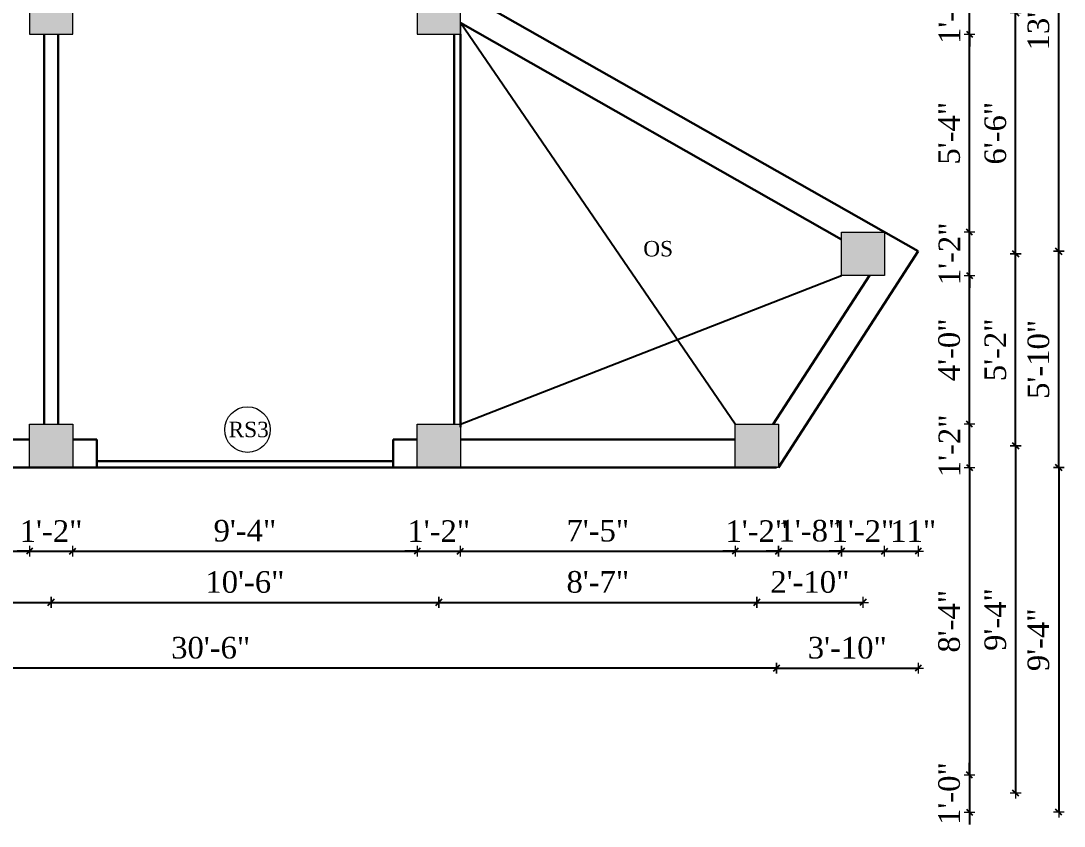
# Model space of a CAD drawing. Header units: inches. Extents: x 4069 to 291496, y -47643 to 12535.
# Drawn here: x 120467 to 120804.9, y -23301.2 to -23040.5 of the extents above; entities that cross this region are included whole.
import ezdxf

# ---------------------------------------------------------------- set-up
doc = ezdxf.new("R2010")
doc.units = ezdxf.units.IN
doc.header["$LTSCALE"] = 5
doc.header["$MEASUREMENT"] = 0
doc.layers.add('A-WALL', color=7, linetype='Continuous', lineweight=9)
doc.layers.add('Dimension', color=7, linetype='Continuous', lineweight=18)
doc.layers.add('dim line', color=7, linetype='Continuous', lineweight=15, true_color=0xfab2b2)
doc.layers.add('TEXT', color=6, linetype='Continuous')
doc.layers.add('WALL', color=7, linetype='Continuous')
doc.styles.add('ordinary', font='times.ttf')
doc.dimstyles.new('Copy of 96', dxfattribs={"dimtxt": 7, "dimasz": 4, "dimexe": 0.5, "dimexo": 0.5, "dimgap": 3, "dimtad": 1, "dimdec": 1, "dimzin": 11, "dimdsep": 46, "dimlunit": 4, "dimtxsty": 'ordinary', "dimblk": 'OBLIQUE', "dimcen": 0.09, "dimse1": 1, "dimse2": 1, "dimclrt": 6, "dimazin": 0, "dimtfac": 1, "dimtdec": 1, "dimtix": 1, "dimtmove": 2, "dimatfit": 3, "dimldrblk": 'leader', "dimfxl": 0.5, "dimfxlon": 1, "dimtolj": 1, "dimtzin": 0, "dimarcsym": 0})

# ---------------------------------------------------------------- blocks, each defined once
blk = doc.blocks.new('oblique')
at = {"color": 0, "lineweight": -2}
blk.add_line((0.25, 0.25), (-0.25, -0.25), dxfattribs=at)
at = {"layer": 'dim line', "lineweight": 9}
for p, q in [((-0.4375, 0), (0.4375, 0)), ((0, 0.4375), (0, -0.4375))]:
    blk.add_line(p, q, dxfattribs=at)
blk = doc.blocks.new('*D4921')
at = {"layer": 'A-WALL', "color": 0, "lineweight": -2, "ltscale": 5, "transparency": 16777216}
blk.add_line((120359.58, -23212.17), (120469.79, -23212.17), dxfattribs=at)
at = {"layer": 'Defpoints', "color": 0, "ltscale": 5, "transparency": 16777216}
for p in [(120359.58, -23185.07), (120469.79, -23185.07), (120469.79, -23212.17)]:
    blk.add_point(p, dxfattribs=at)
at = {"layer": 'A-WALL', "color": 0, "lineweight": -2, "ltscale": 5, "transparency": 16777216, "xscale": 4, "yscale": 4, "zscale": 4, "rotation": 180}
blk.add_blockref('oblique', (120359.58, -23212.17), dxfattribs=at)
at = {"layer": 'A-WALL', "color": 0, "lineweight": -2, "ltscale": 5, "transparency": 16777216, "xscale": 4, "yscale": 4, "zscale": 4}
blk.add_blockref('oblique', (120469.79, -23212.17), dxfattribs=at)
at = {"layer": 'A-WALL', "color": 6, "ltscale": 5, "transparency": 16777216, "insert": (120414.69, -23205.59), "char_height": 7, "attachment_point": 5, "style": 'ordinary'}
blk.add_mtext('\\A1;9\'-2"', dxfattribs=at)
blk = doc.blocks.new('_OBLIQUE')
at = {"color": 0, "linetype": 'ByBlock'}
blk.add_line((-0.5, -0.5), (0.5, 0.5), dxfattribs=at)
blk = doc.blocks.new('leader')
at = {"layer": 'Dimension'}
for p, q in [((0, -4.328), (0, 4.328)), ((-4.424, 0), (4.424, 0))]:
    blk.add_line(p, q, dxfattribs=at)
blk = doc.blocks.new('*D4922')
at = {"layer": 'A-WALL', "color": 0, "lineweight": -2, "ltscale": 5, "transparency": 16777216}
for p, q in [((120469.79, -23212.17), (120465.79, -23212.17)), ((120469.79, -23212.17), (120483.79, -23212.17)), ((120483.79, -23212.17), (120487.79, -23212.17))]:
    blk.add_line(p, q, dxfattribs=at)
at = {"layer": 'Defpoints', "color": 0, "ltscale": 5, "transparency": 16777216}
for p in [(120469.79, -23185.07), (120483.79, -23185.07), (120483.79, -23212.17)]:
    blk.add_point(p, dxfattribs=at)
at = {"layer": 'A-WALL', "color": 0, "lineweight": -2, "ltscale": 5, "transparency": 16777216, "xscale": 4, "yscale": 4, "zscale": 4}
blk.add_blockref('oblique', (120469.79, -23212.17), dxfattribs=at)
at = {"layer": 'A-WALL', "color": 0, "lineweight": -2, "ltscale": 5, "transparency": 16777216, "xscale": 4, "yscale": 4, "zscale": 4, "rotation": 180}
blk.add_blockref('oblique', (120483.79, -23212.17), dxfattribs=at)
at = {"layer": 'A-WALL', "color": 6, "ltscale": 5, "transparency": 16777216, "insert": (120476.79, -23205.67), "char_height": 7, "attachment_point": 5, "style": 'ordinary'}
blk.add_mtext('\\A1;1\'-2"', dxfattribs=at)
blk = doc.blocks.new('*D4923')
at = {"layer": 'A-WALL', "color": 0, "lineweight": -2, "ltscale": 5, "transparency": 16777216}
blk.add_line((120483.79, -23212.17), (120595.36, -23212.17), dxfattribs=at)
at = {"layer": 'Defpoints', "color": 0, "ltscale": 5, "transparency": 16777216}
for p in [(120483.79, -23185.07), (120595.36, -23185.07), (120595.36, -23212.17)]:
    blk.add_point(p, dxfattribs=at)
at = {"layer": 'A-WALL', "color": 0, "lineweight": -2, "ltscale": 5, "transparency": 16777216, "xscale": 4, "yscale": 4, "zscale": 4, "rotation": 180}
blk.add_blockref('oblique', (120483.79, -23212.17), dxfattribs=at)
at = {"layer": 'A-WALL', "color": 0, "lineweight": -2, "ltscale": 5, "transparency": 16777216, "xscale": 4, "yscale": 4, "zscale": 4}
blk.add_blockref('oblique', (120595.36, -23212.17), dxfattribs=at)
at = {"layer": 'A-WALL', "color": 6, "ltscale": 5, "transparency": 16777216, "insert": (120539.58, -23205.59), "char_height": 7, "attachment_point": 5, "style": 'ordinary'}
blk.add_mtext('\\A1;9\'-4"', dxfattribs=at)
blk = doc.blocks.new('*D4924')
at = {"layer": 'A-WALL', "color": 0, "lineweight": -2, "ltscale": 5, "transparency": 16777216}
for p, q in [((120595.36, -23212.17), (120591.36, -23212.17)), ((120595.36, -23212.17), (120609.36, -23212.17)), ((120609.36, -23212.17), (120613.36, -23212.17))]:
    blk.add_line(p, q, dxfattribs=at)
at = {"layer": 'Defpoints', "color": 0, "ltscale": 5, "transparency": 16777216}
for p in [(120595.36, -23185.07), (120609.36, -23185.07), (120609.36, -23212.17)]:
    blk.add_point(p, dxfattribs=at)
at = {"layer": 'A-WALL', "color": 0, "lineweight": -2, "ltscale": 5, "transparency": 16777216, "xscale": 4, "yscale": 4, "zscale": 4}
blk.add_blockref('oblique', (120595.36, -23212.17), dxfattribs=at)
at = {"layer": 'A-WALL', "color": 0, "lineweight": -2, "ltscale": 5, "transparency": 16777216, "xscale": 4, "yscale": 4, "zscale": 4, "rotation": 180}
blk.add_blockref('oblique', (120609.36, -23212.17), dxfattribs=at)
at = {"layer": 'A-WALL', "color": 6, "ltscale": 5, "transparency": 16777216, "insert": (120602.36, -23205.67), "char_height": 7, "attachment_point": 5, "style": 'ordinary'}
blk.add_mtext('\\A1;1\'-2"', dxfattribs=at)
blk = doc.blocks.new('*D4925')
at = {"layer": 'A-WALL', "color": 0, "lineweight": -2, "ltscale": 5, "transparency": 16777216}
blk.add_line((120609.36, -23212.17), (120698.37, -23212.17), dxfattribs=at)
at = {"layer": 'Defpoints', "color": 0, "ltscale": 5, "transparency": 16777216}
for p in [(120609.36, -23185.07), (120698.37, -23185.07), (120698.37, -23212.17)]:
    blk.add_point(p, dxfattribs=at)
at = {"layer": 'A-WALL', "color": 0, "lineweight": -2, "ltscale": 5, "transparency": 16777216, "xscale": 4, "yscale": 4, "zscale": 4, "rotation": 180}
blk.add_blockref('oblique', (120609.36, -23212.17), dxfattribs=at)
at = {"layer": 'A-WALL', "color": 0, "lineweight": -2, "ltscale": 5, "transparency": 16777216, "xscale": 4, "yscale": 4, "zscale": 4}
blk.add_blockref('oblique', (120698.37, -23212.17), dxfattribs=at)
at = {"layer": 'A-WALL', "color": 6, "ltscale": 5, "transparency": 16777216, "insert": (120653.87, -23205.59), "char_height": 7, "attachment_point": 5, "style": 'ordinary'}
blk.add_mtext('\\A1;7\'-5"', dxfattribs=at)
blk = doc.blocks.new('*D4926')
at = {"layer": 'A-WALL', "color": 0, "lineweight": -2, "ltscale": 5, "transparency": 16777216}
for p, q in [((120732.75, -23212.17), (120728.75, -23212.17)), ((120732.75, -23212.17), (120746.75, -23212.17)), ((120746.75, -23212.17), (120750.75, -23212.17))]:
    blk.add_line(p, q, dxfattribs=at)
at = {"layer": 'Defpoints', "color": 0, "ltscale": 5, "transparency": 16777216}
for p in [(120732.75, -23122.89), (120746.75, -23122.89), (120746.75, -23212.17)]:
    blk.add_point(p, dxfattribs=at)
at = {"layer": 'A-WALL', "color": 0, "lineweight": -2, "ltscale": 5, "transparency": 16777216, "xscale": 4, "yscale": 4, "zscale": 4}
blk.add_blockref('oblique', (120732.75, -23212.17), dxfattribs=at)
at = {"layer": 'A-WALL', "color": 0, "lineweight": -2, "ltscale": 5, "transparency": 16777216, "xscale": 4, "yscale": 4, "zscale": 4, "rotation": 180}
blk.add_blockref('oblique', (120746.75, -23212.17), dxfattribs=at)
at = {"layer": 'A-WALL', "color": 6, "ltscale": 5, "transparency": 16777216, "insert": (120739.75, -23205.67), "char_height": 7, "attachment_point": 5, "style": 'ordinary'}
blk.add_mtext('\\A1;1\'-2"', dxfattribs=at)
blk = doc.blocks.new('*D4927')
at = {"layer": 'A-WALL', "color": 0, "lineweight": -2, "ltscale": 5, "transparency": 16777216}
blk.add_line((120746.75, -23212.17), (120757.61, -23212.17), dxfattribs=at)
at = {"layer": 'Defpoints', "color": 0, "ltscale": 5, "transparency": 16777216}
for p in [(120757.61, -23115.06), (120746.75, -23122.89), (120757.61, -23212.17)]:
    blk.add_point(p, dxfattribs=at)
at = {"layer": 'A-WALL', "color": 0, "lineweight": -2, "ltscale": 5, "transparency": 16777216, "xscale": 4, "yscale": 4, "zscale": 4, "rotation": 180}
blk.add_blockref('oblique', (120746.75, -23212.17), dxfattribs=at)
at = {"layer": 'A-WALL', "color": 0, "lineweight": -2, "ltscale": 5, "transparency": 16777216, "xscale": 4, "yscale": 4, "zscale": 4}
blk.add_blockref('oblique', (120757.61, -23212.17), dxfattribs=at)
at = {"layer": 'A-WALL', "color": 6, "ltscale": 5, "transparency": 16777216, "insert": (120756.02, -23205.67), "char_height": 7, "attachment_point": 5, "style": 'ordinary'}
blk.add_mtext('\\A1;11"', dxfattribs=at)
blk = doc.blocks.new('*D4928')
at = {"layer": 'A-WALL', "color": 0, "lineweight": -2, "ltscale": 5, "transparency": 16777216}
blk.add_line((120352.58, -23228.75), (120476.79, -23228.75), dxfattribs=at)
at = {"layer": 'Defpoints', "color": 0, "ltscale": 5, "transparency": 16777216}
for p in [(120352.58, -23178.07), (120476.79, -23178.07), (120476.79, -23228.75)]:
    blk.add_point(p, dxfattribs=at)
at = {"layer": 'A-WALL', "color": 0, "lineweight": -2, "ltscale": 5, "transparency": 16777216, "xscale": 4, "yscale": 4, "zscale": 4, "rotation": 180}
blk.add_blockref('oblique', (120352.58, -23228.75), dxfattribs=at)
at = {"layer": 'A-WALL', "color": 0, "lineweight": -2, "ltscale": 5, "transparency": 16777216, "xscale": 4, "yscale": 4, "zscale": 4}
blk.add_blockref('oblique', (120476.79, -23228.75), dxfattribs=at)
at = {"layer": 'A-WALL', "color": 6, "ltscale": 5, "transparency": 16777216, "insert": (120414.69, -23222.19), "char_height": 7, "attachment_point": 5, "style": 'ordinary'}
blk.add_mtext('\\A1;10\'-4"', dxfattribs=at)
blk = doc.blocks.new('*D4929')
at = {"layer": 'A-WALL', "color": 0, "lineweight": -2, "ltscale": 5, "transparency": 16777216}
blk.add_line((120602.36, -23228.75), (120705.37, -23228.75), dxfattribs=at)
at = {"layer": 'Defpoints', "color": 0, "ltscale": 5, "transparency": 16777216}
for p in [(120602.36, -23178.07), (120705.37, -23178.07), (120705.37, -23228.75)]:
    blk.add_point(p, dxfattribs=at)
at = {"layer": 'A-WALL', "color": 0, "lineweight": -2, "ltscale": 5, "transparency": 16777216, "xscale": 4, "yscale": 4, "zscale": 4, "rotation": 180}
blk.add_blockref('oblique', (120602.36, -23228.75), dxfattribs=at)
at = {"layer": 'A-WALL', "color": 0, "lineweight": -2, "ltscale": 5, "transparency": 16777216, "xscale": 4, "yscale": 4, "zscale": 4}
blk.add_blockref('oblique', (120705.37, -23228.75), dxfattribs=at)
at = {"layer": 'A-WALL', "color": 6, "ltscale": 5, "transparency": 16777216, "insert": (120653.87, -23222.18), "char_height": 7, "attachment_point": 5, "style": 'ordinary'}
blk.add_mtext('\\A1;8\'-7"', dxfattribs=at)
blk = doc.blocks.new('*D4930')
at = {"layer": 'A-WALL', "color": 0, "lineweight": -2, "ltscale": 5, "transparency": 16777216}
blk.add_line((120476.79, -23228.75), (120602.36, -23228.75), dxfattribs=at)
at = {"layer": 'Defpoints', "color": 0, "ltscale": 5, "transparency": 16777216}
for p in [(120476.79, -23178.07), (120602.36, -23178.07), (120602.36, -23228.75)]:
    blk.add_point(p, dxfattribs=at)
at = {"layer": 'A-WALL', "color": 0, "lineweight": -2, "ltscale": 5, "transparency": 16777216, "xscale": 4, "yscale": 4, "zscale": 4, "rotation": 180}
blk.add_blockref('oblique', (120476.79, -23228.75), dxfattribs=at)
at = {"layer": 'A-WALL', "color": 0, "lineweight": -2, "ltscale": 5, "transparency": 16777216, "xscale": 4, "yscale": 4, "zscale": 4}
blk.add_blockref('oblique', (120602.36, -23228.75), dxfattribs=at)
at = {"layer": 'A-WALL', "color": 6, "ltscale": 5, "transparency": 16777216, "insert": (120539.58, -23222.19), "char_height": 7, "attachment_point": 5, "style": 'ordinary'}
blk.add_mtext('\\A1;10\'-6"', dxfattribs=at)
blk = doc.blocks.new('*D4931')
at = {"layer": 'A-WALL', "color": 0, "lineweight": -2, "ltscale": 5, "transparency": 16777216}
blk.add_line((120705.37, -23228.75), (120739.75, -23228.75), dxfattribs=at)
at = {"layer": 'Defpoints', "color": 0, "ltscale": 5, "transparency": 16777216}
for p in [(120739.75, -23115.89), (120705.37, -23178.07), (120739.75, -23228.75)]:
    blk.add_point(p, dxfattribs=at)
at = {"layer": 'A-WALL', "color": 0, "lineweight": -2, "ltscale": 5, "transparency": 16777216, "xscale": 4, "yscale": 4, "zscale": 4, "rotation": 180}
blk.add_blockref('oblique', (120705.37, -23228.75), dxfattribs=at)
at = {"layer": 'A-WALL', "color": 0, "lineweight": -2, "ltscale": 5, "transparency": 16777216, "xscale": 4, "yscale": 4, "zscale": 4}
blk.add_blockref('oblique', (120739.75, -23228.75), dxfattribs=at)
at = {"layer": 'A-WALL', "color": 6, "ltscale": 5, "transparency": 16777216, "insert": (120722.56, -23222.19), "char_height": 7, "attachment_point": 5, "style": 'ordinary'}
blk.add_mtext('\\A1;2\'-10"', dxfattribs=at)
blk = doc.blocks.new('*D4932')
at = {"layer": 'A-WALL', "color": 0, "lineweight": -2, "ltscale": 5, "transparency": 16777216}
blk.add_line((120711.72, -23250.04), (120345.25, -23250.04), dxfattribs=at)
at = {"layer": 'Defpoints', "color": 0, "ltscale": 5, "transparency": 16777216}
for p in [(120345.25, -23185.07), (120711.72, -23185.07), (120345.25, -23250.04)]:
    blk.add_point(p, dxfattribs=at)
at = {"layer": 'A-WALL', "color": 0, "lineweight": -2, "ltscale": 5, "transparency": 16777216, "xscale": 4, "yscale": 4, "zscale": 4, "rotation": 180}
blk.add_blockref('oblique', (120345.25, -23250.04), dxfattribs=at)
at = {"layer": 'A-WALL', "color": 0, "lineweight": -2, "ltscale": 5, "transparency": 16777216, "xscale": 4, "yscale": 4, "zscale": 4}
blk.add_blockref('oblique', (120711.72, -23250.04), dxfattribs=at)
at = {"layer": 'A-WALL', "color": 6, "ltscale": 5, "transparency": 16777216, "insert": (120528.49, -23243.48), "char_height": 7, "attachment_point": 5, "style": 'ordinary'}
blk.add_mtext('\\A1;30\'-6"', dxfattribs=at)
blk = doc.blocks.new('*D4933')
at = {"layer": 'A-WALL', "color": 0, "lineweight": -2, "ltscale": 5, "transparency": 16777216}
blk.add_line((120711.72, -23250.04), (120757.61, -23250.04), dxfattribs=at)
at = {"layer": 'Defpoints', "color": 0, "ltscale": 5, "transparency": 16777216}
for p in [(120757.61, -23115.06), (120711.72, -23185.07), (120757.61, -23250.04)]:
    blk.add_point(p, dxfattribs=at)
at = {"layer": 'A-WALL', "color": 0, "lineweight": -2, "ltscale": 5, "transparency": 16777216, "xscale": 4, "yscale": 4, "zscale": 4, "rotation": 180}
blk.add_blockref('oblique', (120711.72, -23250.04), dxfattribs=at)
at = {"layer": 'A-WALL', "color": 0, "lineweight": -2, "ltscale": 5, "transparency": 16777216, "xscale": 4, "yscale": 4, "zscale": 4}
blk.add_blockref('oblique', (120757.61, -23250.04), dxfattribs=at)
at = {"layer": 'A-WALL', "color": 6, "ltscale": 5, "transparency": 16777216, "insert": (120734.67, -23243.48), "char_height": 7, "attachment_point": 5, "style": 'ordinary'}
blk.add_mtext('\\A1;3\'-10"', dxfattribs=at)
blk = doc.blocks.new('*D4934')
at = {"layer": 'A-WALL', "color": 0, "lineweight": -2, "ltscale": 5, "transparency": 16777216}
for p, q in [((120774.24, -23171.07), (120774.24, -23167.07)), ((120774.24, -23185.07), (120774.24, -23171.07)), ((120774.24, -23185.07), (120774.24, -23189.07))]:
    blk.add_line(p, q, dxfattribs=at)
at = {"layer": 'Defpoints', "color": 0, "ltscale": 5, "transparency": 16777216}
for p in [(120712.37, -23171.07), (120774.24, -23171.07), (120712.37, -23185.07)]:
    blk.add_point(p, dxfattribs=at)
at = {"layer": 'A-WALL', "color": 0, "lineweight": -2, "ltscale": 5, "transparency": 16777216, "xscale": 4, "yscale": 4, "zscale": 4}
for p, rotation in [((120774.24, -23171.07), 270), ((120774.24, -23185.07), 90)]:
    blk.add_blockref('oblique', p, dxfattribs=dict(at, rotation=rotation))
at = {"layer": 'A-WALL', "color": 6, "ltscale": 5, "transparency": 16777216, "insert": (120767.74, -23178.07), "char_height": 7, "attachment_point": 5, "rotation": 90, "style": 'ordinary'}
blk.add_mtext('\\A1;1\'-2"', dxfattribs=at)
blk = doc.blocks.new('*D4935')
at = {"layer": 'A-WALL', "color": 0, "lineweight": -2, "ltscale": 5, "transparency": 16777216}
blk.add_line((120774.24, -23171.07), (120774.24, -23122.89), dxfattribs=at)
at = {"layer": 'Defpoints', "color": 0, "ltscale": 5, "transparency": 16777216}
for p in [(120746.75, -23122.89), (120774.24, -23122.89), (120712.37, -23171.07)]:
    blk.add_point(p, dxfattribs=at)
at = {"layer": 'A-WALL', "color": 0, "lineweight": -2, "ltscale": 5, "transparency": 16777216, "xscale": 4, "yscale": 4, "zscale": 4}
for p, rotation in [((120774.24, -23122.89), 90), ((120774.24, -23171.07), 270)]:
    blk.add_blockref('oblique', p, dxfattribs=dict(at, rotation=rotation))
at = {"layer": 'A-WALL', "color": 6, "ltscale": 5, "transparency": 16777216, "insert": (120767.68, -23146.98), "char_height": 7, "attachment_point": 5, "rotation": 90, "style": 'ordinary'}
blk.add_mtext('\\A1;4\'-0"', dxfattribs=at)
blk = doc.blocks.new('*D4936')
at = {"layer": 'A-WALL', "color": 0, "lineweight": -2, "ltscale": 5, "transparency": 16777216}
for p, q in [((120774.24, -23108.89), (120774.24, -23104.89)), ((120774.24, -23122.89), (120774.24, -23108.89)), ((120774.24, -23122.89), (120774.24, -23126.89))]:
    blk.add_line(p, q, dxfattribs=at)
at = {"layer": 'Defpoints', "color": 0, "ltscale": 5, "transparency": 16777216}
for p in [(120746.75, -23108.89), (120774.24, -23108.89), (120746.75, -23122.89)]:
    blk.add_point(p, dxfattribs=at)
at = {"layer": 'A-WALL', "color": 0, "lineweight": -2, "ltscale": 5, "transparency": 16777216, "xscale": 4, "yscale": 4, "zscale": 4}
for p, rotation in [((120774.24, -23108.89), 270), ((120774.24, -23122.89), 90)]:
    blk.add_blockref('oblique', p, dxfattribs=dict(at, rotation=rotation))
at = {"layer": 'A-WALL', "color": 6, "ltscale": 5, "transparency": 16777216, "insert": (120767.74, -23115.89), "char_height": 7, "attachment_point": 5, "rotation": 90, "style": 'ordinary'}
blk.add_mtext('\\A1;1\'-2"', dxfattribs=at)
blk = doc.blocks.new('*D4937')
at = {"layer": 'A-WALL', "color": 0, "lineweight": -2, "ltscale": 5, "transparency": 16777216}
blk.add_line((120774.24, -23108.89), (120774.24, -23044.78), dxfattribs=at)
at = {"layer": 'Defpoints', "color": 0, "ltscale": 5, "transparency": 16777216}
for p in [(120609.36, -23044.78), (120774.24, -23044.78), (120746.75, -23108.89)]:
    blk.add_point(p, dxfattribs=at)
at = {"layer": 'A-WALL', "color": 0, "lineweight": -2, "ltscale": 5, "transparency": 16777216, "xscale": 4, "yscale": 4, "zscale": 4}
for p, rotation in [((120774.24, -23044.78), 90), ((120774.24, -23108.89), 270)]:
    blk.add_blockref('oblique', p, dxfattribs=dict(at, rotation=rotation))
at = {"layer": 'A-WALL', "color": 6, "ltscale": 5, "transparency": 16777216, "insert": (120767.68, -23076.83), "char_height": 7, "attachment_point": 5, "rotation": 90, "style": 'ordinary'}
blk.add_mtext('\\A1;5\'-4"', dxfattribs=at)
blk = doc.blocks.new('*D4938')
at = {"layer": 'A-WALL', "color": 0, "lineweight": -2, "ltscale": 5, "transparency": 16777216}
for p, q in [((120774.24, -23030.78), (120774.24, -23026.78)), ((120774.24, -23044.78), (120774.24, -23030.78)), ((120774.24, -23044.78), (120774.24, -23048.78))]:
    blk.add_line(p, q, dxfattribs=at)
at = {"layer": 'Defpoints', "color": 0, "ltscale": 5, "transparency": 16777216}
for p in [(120609.36, -23030.78), (120774.24, -23030.78), (120609.36, -23044.78)]:
    blk.add_point(p, dxfattribs=at)
at = {"layer": 'A-WALL', "color": 0, "lineweight": -2, "ltscale": 5, "transparency": 16777216, "xscale": 4, "yscale": 4, "zscale": 4}
for p, rotation in [((120774.24, -23030.78), 270), ((120774.24, -23044.78), 90)]:
    blk.add_blockref('oblique', p, dxfattribs=dict(at, rotation=rotation))
at = {"layer": 'A-WALL', "color": 6, "ltscale": 5, "transparency": 16777216, "insert": (120767.74, -23037.78), "char_height": 7, "attachment_point": 5, "rotation": 90, "style": 'ordinary'}
blk.add_mtext('\\A1;1\'-2"', dxfattribs=at)
blk = doc.blocks.new('*D4941')
at = {"layer": 'A-WALL', "color": 0, "lineweight": -2, "ltscale": 5, "transparency": 16777216}
blk.add_line((120789.19, -23178.07), (120789.19, -23115.89), dxfattribs=at)
at = {"layer": 'Defpoints', "color": 0, "ltscale": 5, "transparency": 16777216}
for p in [(120739.75, -23115.89), (120789.19, -23115.89), (120705.37, -23178.07)]:
    blk.add_point(p, dxfattribs=at)
at = {"layer": 'A-WALL', "color": 0, "lineweight": -2, "ltscale": 5, "transparency": 16777216, "xscale": 4, "yscale": 4, "zscale": 4}
for p, rotation in [((120789.19, -23115.89), 90), ((120789.19, -23178.07), 270)]:
    blk.add_blockref('oblique', p, dxfattribs=dict(at, rotation=rotation))
at = {"layer": 'A-WALL', "color": 6, "ltscale": 5, "transparency": 16777216, "insert": (120782.63, -23146.98), "char_height": 7, "attachment_point": 5, "rotation": 90, "style": 'ordinary'}
blk.add_mtext('\\A1;5\'-2"', dxfattribs=at)
blk = doc.blocks.new('*D4942')
at = {"layer": 'A-WALL', "color": 0, "lineweight": -2, "ltscale": 5, "transparency": 16777216}
blk.add_line((120789.19, -23115.89), (120789.19, -23037.78), dxfattribs=at)
at = {"layer": 'Defpoints', "color": 0, "ltscale": 5, "transparency": 16777216}
for p in [(120602.36, -23037.78), (120789.19, -23037.78), (120739.75, -23115.89)]:
    blk.add_point(p, dxfattribs=at)
at = {"layer": 'A-WALL', "color": 0, "lineweight": -2, "ltscale": 5, "transparency": 16777216, "xscale": 4, "yscale": 4, "zscale": 4}
for p, rotation in [((120789.19, -23037.78), 90), ((120789.19, -23115.89), 270)]:
    blk.add_blockref('oblique', p, dxfattribs=dict(at, rotation=rotation))
at = {"layer": 'A-WALL', "color": 6, "ltscale": 5, "transparency": 16777216, "insert": (120782.63, -23076.83), "char_height": 7, "attachment_point": 5, "rotation": 90, "style": 'ordinary'}
blk.add_mtext('\\A1;6\'-6"', dxfattribs=at)
blk = doc.blocks.new('*D4949')
at = {"layer": 'A-WALL', "color": 0, "lineweight": -2, "ltscale": 5, "transparency": 16777216}
blk.add_line((120609.36, -22943.42), (120732.75, -22943.42), dxfattribs=at)
at = {"layer": 'Defpoints', "color": 0, "ltscale": 5, "transparency": 16777216}
for p in [(120732.75, -22943.42), (120609.36, -23030.78), (120732.75, -23108.89)]:
    blk.add_point(p, dxfattribs=at)
at = {"layer": 'A-WALL', "color": 0, "lineweight": -2, "ltscale": 5, "transparency": 16777216, "xscale": 4, "yscale": 4, "zscale": 4, "rotation": 180}
blk.add_blockref('oblique', (120609.36, -22943.42), dxfattribs=at)
at = {"layer": 'A-WALL', "color": 0, "lineweight": -2, "ltscale": 5, "transparency": 16777216, "xscale": 4, "yscale": 4, "zscale": 4}
blk.add_blockref('oblique', (120732.75, -22943.42), dxfattribs=at)
at = {"layer": 'A-WALL', "color": 6, "ltscale": 5, "transparency": 16777216, "insert": (120671.05, -22936.86), "char_height": 7, "attachment_point": 5, "style": 'ordinary'}
blk.add_mtext('\\A1;10\'-3"', dxfattribs=at)
blk = doc.blocks.new('*D4950')
at = {"layer": 'A-WALL', "color": 0, "lineweight": -2, "ltscale": 5, "transparency": 16777216}
for p, q in [((120732.75, -22943.42), (120728.75, -22943.42)), ((120732.75, -22943.42), (120746.75, -22943.42)), ((120746.75, -22943.42), (120750.75, -22943.42))]:
    blk.add_line(p, q, dxfattribs=at)
at = {"layer": 'Defpoints', "color": 0, "ltscale": 5, "transparency": 16777216}
for p in [(120746.75, -22943.42), (120732.75, -23108.89), (120746.75, -23108.89)]:
    blk.add_point(p, dxfattribs=at)
at = {"layer": 'A-WALL', "color": 0, "lineweight": -2, "ltscale": 5, "transparency": 16777216, "xscale": 4, "yscale": 4, "zscale": 4}
blk.add_blockref('oblique', (120732.75, -22943.42), dxfattribs=at)
at = {"layer": 'A-WALL', "color": 0, "lineweight": -2, "ltscale": 5, "transparency": 16777216, "xscale": 4, "yscale": 4, "zscale": 4, "rotation": 180}
blk.add_blockref('oblique', (120746.75, -22943.42), dxfattribs=at)
at = {"layer": 'A-WALL', "color": 6, "ltscale": 5, "transparency": 16777216, "insert": (120739.75, -22936.92), "char_height": 7, "attachment_point": 5, "style": 'ordinary'}
blk.add_mtext('\\A1;1\'-2"', dxfattribs=at)
blk = doc.blocks.new('*D4951')
at = {"layer": 'A-WALL', "color": 0, "lineweight": -2, "ltscale": 5, "transparency": 16777216}
blk.add_line((120746.75, -22943.42), (120757.61, -22943.42), dxfattribs=at)
at = {"layer": 'Defpoints', "color": 0, "ltscale": 5, "transparency": 16777216}
for p in [(120757.61, -22943.42), (120746.75, -23108.89), (120757.61, -23115.06)]:
    blk.add_point(p, dxfattribs=at)
at = {"layer": 'A-WALL', "color": 0, "lineweight": -2, "ltscale": 5, "transparency": 16777216, "xscale": 4, "yscale": 4, "zscale": 4, "rotation": 180}
blk.add_blockref('oblique', (120746.75, -22943.42), dxfattribs=at)
at = {"layer": 'A-WALL', "color": 0, "lineweight": -2, "ltscale": 5, "transparency": 16777216, "xscale": 4, "yscale": 4, "zscale": 4}
blk.add_blockref('oblique', (120757.61, -22943.42), dxfattribs=at)
at = {"layer": 'A-WALL', "color": 6, "ltscale": 5, "transparency": 16777216, "insert": (120756.65, -22936.92), "char_height": 7, "attachment_point": 5, "style": 'ordinary'}
blk.add_mtext('\\A1;11"', dxfattribs=at)
blk = doc.blocks.new('*D4954')
at = {"layer": 'A-WALL', "color": 0, "lineweight": -2, "ltscale": 5, "transparency": 16777216}
blk.add_line((120602.36, -22929.36), (120739.75, -22929.36), dxfattribs=at)
at = {"layer": 'Defpoints', "color": 0, "ltscale": 5, "transparency": 16777216}
for p in [(120739.75, -22929.36), (120602.36, -23037.78), (120739.75, -23115.89)]:
    blk.add_point(p, dxfattribs=at)
at = {"layer": 'A-WALL', "color": 0, "lineweight": -2, "ltscale": 5, "transparency": 16777216, "xscale": 4, "yscale": 4, "zscale": 4, "rotation": 180}
blk.add_blockref('oblique', (120602.36, -22929.36), dxfattribs=at)
at = {"layer": 'A-WALL', "color": 0, "lineweight": -2, "ltscale": 5, "transparency": 16777216, "xscale": 4, "yscale": 4, "zscale": 4}
blk.add_blockref('oblique', (120739.75, -22929.36), dxfattribs=at)
at = {"layer": 'A-WALL', "color": 6, "ltscale": 5, "transparency": 16777216, "insert": (120671.05, -22922.8), "char_height": 7, "attachment_point": 5, "style": 'ordinary'}
blk.add_mtext('\\A1;11\'-5"', dxfattribs=at)
blk = doc.blocks.new('*D4956')
at = {"layer": 'A-WALL', "color": 0, "lineweight": -2, "ltscale": 5, "transparency": 16777216}
blk.add_line((120469.79, -22915.02), (120757.61, -22915.02), dxfattribs=at)
at = {"layer": 'Defpoints', "color": 0, "ltscale": 5, "transparency": 16777216}
for p in [(120757.61, -22915.02), (120469.79, -22959.4), (120757.61, -23115.06)]:
    blk.add_point(p, dxfattribs=at)
at = {"layer": 'A-WALL', "color": 0, "lineweight": -2, "ltscale": 5, "transparency": 16777216, "xscale": 4, "yscale": 4, "zscale": 4, "rotation": 180}
blk.add_blockref('oblique', (120469.79, -22915.02), dxfattribs=at)
at = {"layer": 'A-WALL', "color": 0, "lineweight": -2, "ltscale": 5, "transparency": 16777216, "xscale": 4, "yscale": 4, "zscale": 4}
blk.add_blockref('oblique', (120757.61, -22915.02), dxfattribs=at)
at = {"layer": 'A-WALL', "color": 6, "ltscale": 5, "transparency": 16777216, "insert": (120613.7, -22908.46), "char_height": 7, "attachment_point": 5, "style": 'ordinary'}
blk.add_mtext('\\A1;24\'-0"', dxfattribs=at)
blk = doc.blocks.new('*D4957')
at = {"layer": 'A-WALL', "color": 0, "lineweight": -2, "ltscale": 5, "transparency": 16777216}
blk.add_line((120803.15, -23185.07), (120803.15, -23115.06), dxfattribs=at)
at = {"layer": 'Defpoints', "color": 0, "ltscale": 5, "transparency": 16777216}
for p in [(120757.61, -23115.06), (120803.15, -23115.06), (120712.37, -23185.07)]:
    blk.add_point(p, dxfattribs=at)
at = {"layer": 'A-WALL', "color": 0, "lineweight": -2, "ltscale": 5, "transparency": 16777216, "xscale": 4, "yscale": 4, "zscale": 4}
for p, rotation in [((120803.15, -23115.06), 90), ((120803.15, -23185.07), 270)]:
    blk.add_blockref('oblique', p, dxfattribs=dict(at, rotation=rotation))
at = {"layer": 'A-WALL', "color": 6, "ltscale": 5, "transparency": 16777216, "insert": (120796.59, -23150.06), "char_height": 7, "attachment_point": 5, "rotation": 90, "style": 'ordinary'}
blk.add_mtext('\\A1;5\'-10"', dxfattribs=at)
blk = doc.blocks.new('*D4958')
at = {"layer": 'A-WALL', "color": 0, "lineweight": -2, "ltscale": 5, "transparency": 16777216}
blk.add_line((120803.15, -23115.06), (120803.15, -22959.4), dxfattribs=at)
at = {"layer": 'Defpoints', "color": 0, "ltscale": 5, "transparency": 16777216}
for p in [(120483.79, -22959.4), (120803.15, -22959.4), (120757.61, -23115.06)]:
    blk.add_point(p, dxfattribs=at)
at = {"layer": 'A-WALL', "color": 0, "lineweight": -2, "ltscale": 5, "transparency": 16777216, "xscale": 4, "yscale": 4, "zscale": 4}
for p, rotation in [((120803.15, -22959.4), 90), ((120803.15, -23115.06), 270)]:
    blk.add_blockref('oblique', p, dxfattribs=dict(at, rotation=rotation))
at = {"layer": 'A-WALL', "color": 6, "ltscale": 5, "transparency": 16777216, "insert": (120796.59, -23037.23), "char_height": 7, "attachment_point": 5, "rotation": 90, "style": 'ordinary'}
blk.add_mtext('\\A1;13\'-0"', dxfattribs=at)
blk = doc.blocks.new('*D4959')
at = {"layer": 'A-WALL', "color": 0, "lineweight": -2, "ltscale": 5, "transparency": 16777216}
blk.add_line((120774.24, -23185.07), (120774.24, -23284.66), dxfattribs=at)
at = {"layer": 'Defpoints', "color": 0, "ltscale": 5, "transparency": 16777216}
for p in [(120712.37, -23185.07), (120342.89, -23284.66), (120774.24, -23284.66)]:
    blk.add_point(p, dxfattribs=at)
at = {"layer": 'A-WALL', "color": 0, "lineweight": -2, "ltscale": 5, "transparency": 16777216, "xscale": 4, "yscale": 4, "zscale": 4}
for p, rotation in [((120774.24, -23185.07), 90), ((120774.24, -23284.66), 270)]:
    blk.add_blockref('oblique', p, dxfattribs=dict(at, rotation=rotation))
at = {"layer": 'A-WALL', "color": 6, "ltscale": 5, "transparency": 16777216, "insert": (120767.68, -23234.86), "char_height": 7, "attachment_point": 5, "rotation": 90, "style": 'ordinary'}
blk.add_mtext('\\A1;8\'-4"', dxfattribs=at)
blk = doc.blocks.new('*D4960')
at = {"layer": 'A-WALL', "color": 0, "lineweight": -2, "ltscale": 5, "transparency": 16777216}
for p, q in [((120774.24, -23284.66), (120774.24, -23280.66)), ((120774.24, -23284.66), (120774.24, -23296.66)), ((120774.24, -23296.66), (120774.24, -23300.66))]:
    blk.add_line(p, q, dxfattribs=at)
at = {"layer": 'Defpoints', "color": 0, "ltscale": 5, "transparency": 16777216}
for p in [(120342.89, -23284.66), (120342.61, -23296.66), (120774.24, -23296.66)]:
    blk.add_point(p, dxfattribs=at)
at = {"layer": 'A-WALL', "color": 0, "lineweight": -2, "ltscale": 5, "transparency": 16777216, "xscale": 4, "yscale": 4, "zscale": 4}
for p, rotation in [((120774.24, -23284.66), 270), ((120774.24, -23296.66), 90)]:
    blk.add_blockref('oblique', p, dxfattribs=dict(at, rotation=rotation))
at = {"layer": 'A-WALL', "color": 6, "ltscale": 5, "transparency": 16777216, "insert": (120767.68, -23290.66), "char_height": 7, "attachment_point": 5, "rotation": 90, "style": 'ordinary'}
blk.add_mtext('\\A1;1\'-0"', dxfattribs=at)
blk = doc.blocks.new('*D4961')
at = {"layer": 'A-WALL', "color": 0, "lineweight": -2, "ltscale": 5, "transparency": 16777216}
blk.add_line((120789.19, -23178.07), (120789.19, -23290.52), dxfattribs=at)
at = {"layer": 'Defpoints', "color": 0, "ltscale": 5, "transparency": 16777216}
for p in [(120705.37, -23178.07), (120338.25, -23290.52), (120789.19, -23290.52)]:
    blk.add_point(p, dxfattribs=at)
at = {"layer": 'A-WALL', "color": 0, "lineweight": -2, "ltscale": 5, "transparency": 16777216, "xscale": 4, "yscale": 4, "zscale": 4}
for p, rotation in [((120789.19, -23178.07), 90), ((120789.19, -23290.52), 270)]:
    blk.add_blockref('oblique', p, dxfattribs=dict(at, rotation=rotation))
at = {"layer": 'A-WALL', "color": 6, "ltscale": 5, "transparency": 16777216, "insert": (120782.62, -23234.3), "char_height": 7, "attachment_point": 5, "rotation": 90, "style": 'ordinary'}
blk.add_mtext('\\A1;9\'-4"', dxfattribs=at)
blk = doc.blocks.new('*D4962')
at = {"layer": 'A-WALL', "color": 0, "lineweight": -2, "ltscale": 5, "transparency": 16777216}
blk.add_line((120803.15, -23185.07), (120803.15, -23296.66), dxfattribs=at)
at = {"layer": 'Defpoints', "color": 0, "ltscale": 5, "transparency": 16777216}
for p in [(120712.37, -23185.07), (120342.61, -23296.66), (120803.15, -23296.66)]:
    blk.add_point(p, dxfattribs=at)
at = {"layer": 'A-WALL', "color": 0, "lineweight": -2, "ltscale": 5, "transparency": 16777216, "xscale": 4, "yscale": 4, "zscale": 4}
for p, rotation in [((120803.15, -23185.07), 90), ((120803.15, -23296.66), 270)]:
    blk.add_blockref('oblique', p, dxfattribs=dict(at, rotation=rotation))
at = {"layer": 'A-WALL', "color": 6, "ltscale": 5, "transparency": 16777216, "insert": (120796.58, -23240.86), "char_height": 7, "attachment_point": 5, "rotation": 90, "style": 'ordinary'}
blk.add_mtext('\\A1;9\'-4"', dxfattribs=at)
blk = doc.blocks.new('*D5466')
at = {"layer": 'A-WALL', "color": 0, "lineweight": -2, "ltscale": 5, "transparency": 16777216}
for p, q in [((120698.37, -23212.17), (120694.37, -23212.17)), ((120698.37, -23212.17), (120712.37, -23212.17)), ((120712.37, -23212.17), (120716.37, -23212.17))]:
    blk.add_line(p, q, dxfattribs=at)
at = {"layer": 'Defpoints', "color": 0, "ltscale": 5, "transparency": 16777216}
for p in [(120698.37, -23185.07), (120712.37, -23185.07), (120712.37, -23212.17)]:
    blk.add_point(p, dxfattribs=at)
at = {"layer": 'A-WALL', "color": 0, "lineweight": -2, "ltscale": 5, "transparency": 16777216, "xscale": 4, "yscale": 4, "zscale": 4}
blk.add_blockref('oblique', (120698.37, -23212.17), dxfattribs=at)
at = {"layer": 'A-WALL', "color": 0, "lineweight": -2, "ltscale": 5, "transparency": 16777216, "xscale": 4, "yscale": 4, "zscale": 4, "rotation": 180}
blk.add_blockref('oblique', (120712.37, -23212.17), dxfattribs=at)
at = {"layer": 'A-WALL', "color": 6, "ltscale": 5, "transparency": 16777216, "insert": (120705.37, -23205.67), "char_height": 7, "attachment_point": 5, "style": 'ordinary'}
blk.add_mtext('\\A1;1\'-2"', dxfattribs=at)
blk = doc.blocks.new('*D5467')
at = {"layer": 'A-WALL', "color": 0, "lineweight": -2, "ltscale": 5, "transparency": 16777216}
for p, q in [((120712.37, -23212.17), (120708.37, -23212.17)), ((120712.37, -23212.17), (120732.75, -23212.17)), ((120732.75, -23212.17), (120736.75, -23212.17))]:
    blk.add_line(p, q, dxfattribs=at)
at = {"layer": 'Defpoints', "color": 0, "ltscale": 5, "transparency": 16777216}
for p in [(120732.75, -23122.89), (120712.37, -23185.07), (120732.75, -23212.17)]:
    blk.add_point(p, dxfattribs=at)
at = {"layer": 'A-WALL', "color": 0, "lineweight": -2, "ltscale": 5, "transparency": 16777216, "xscale": 4, "yscale": 4, "zscale": 4}
blk.add_blockref('oblique', (120712.37, -23212.17), dxfattribs=at)
at = {"layer": 'A-WALL', "color": 0, "lineweight": -2, "ltscale": 5, "transparency": 16777216, "xscale": 4, "yscale": 4, "zscale": 4, "rotation": 180}
blk.add_blockref('oblique', (120732.75, -23212.17), dxfattribs=at)
at = {"layer": 'A-WALL', "color": 6, "ltscale": 5, "transparency": 16777216, "insert": (120722.56, -23205.6), "char_height": 7, "attachment_point": 5, "style": 'ordinary'}
blk.add_mtext('\\A1;1\'-8"', dxfattribs=at)

msp = doc.modelspace()

# ---------------------------------------------------------------- hatches: boundary and pattern name
at = {"layer": 'WALL', "linetype": 'ByBlock', "ltscale": 5, "true_color": 0xf8991e}
h = msp.add_hatch(color=30, dxfattribs=at)
h.dxf.hatch_style = 1
h.paths.add_polyline_path([(120469.79373, -23044.78323), (120483.79373, -23044.78323), (120483.79373, -23030.78323), (120469.79373, -23030.78323)])
h = msp.add_hatch(color=30, dxfattribs=at)
h.dxf.hatch_style = 1
h.paths.add_polyline_path([(120609.36052, -23044.78323), (120609.36052, -23030.78323), (120595.36052, -23030.78323), (120595.36052, -23044.78323)])
h = msp.add_hatch(color=30, dxfattribs=at)
h.dxf.hatch_style = 1
h.paths.add_polyline_path([(120732.74716, -23108.88608), (120732.74716, -23122.88608), (120746.74716, -23122.88608), (120746.74716, -23108.88608)])
h = msp.add_hatch(color=30, dxfattribs=at)
h.dxf.hatch_style = 1
h.paths.add_polyline_path([(120469.79373, -23171.06555), (120469.79373, -23185.06555), (120483.79373, -23185.06555), (120483.79373, -23171.06555)])
h = msp.add_hatch(color=30, dxfattribs=at)
h.dxf.hatch_style = 1
h.paths.add_polyline_path([(120595.36052, -23171.06555), (120595.36052, -23185.06555), (120609.36052, -23185.06555), (120609.36052, -23171.06555)])
h = msp.add_hatch(color=30, dxfattribs=at)
h.dxf.hatch_style = 1
h.paths.add_polyline_path([(120698.36978, -23171.06555), (120698.36978, -23185.06555), (120712.36978, -23185.06555), (120712.36978, -23171.06555)])

# ---------------------------------------------------------------- linework, layer by layer
at = {"layer": 'A-WALL', "lineweight": 30}
for p, q in [((120609.36052, -23030.78323), (120757.6064, -23115.05944)), ((120609.36052, -23041.13589), (120732.74716, -23111.27989)), ((120474.54373, -23044.78323), (120474.54373, -23171.06555)), ((120479.04373, -23044.78323), (120479.04373, -23171.06555)), ((120607.36052, -23044.78323), (120607.36052, -23171.06555)), ((120609.36052, -23044.78323), (120609.36052, -23172.06555)), ((120757.6064, -23115.05944), (120712.36978, -23185.06555)), ((120741.83349, -23122.88608), (120710.70084, -23171.06555)), ((120462.68829, -23176.06555), (120469.79373, -23176.06555)), ((120491.57712, -23176.06555), (120483.79373, -23176.06555)), ((120491.57712, -23185.06555), (120491.57712, -23176.06555)), ((120587.57712, -23185.06555), (120587.57712, -23176.06555)), ((120587.57712, -23176.06555), (120595.36052, -23176.06555)), ((120698.36978, -23176.06555), (120609.36052, -23176.06555)), ((120711.7236, -23185.06555), (120345.25107, -23185.06555)), ((120711.7236, -23185.06555), (120345.25107, -23185.06555)), ((120587.57712, -23183.06555), (120491.57712, -23183.06555))]:
    msp.add_line(p, q, dxfattribs=at)
at = {"layer": 'A-WALL', "ltscale": 5}
for points in [[(120469.79373, -23044.78323), (120483.79373, -23044.78323), (120483.79373, -23030.78323), (120469.79373, -23030.78323)], [(120595.36052, -23044.78323), (120609.36052, -23044.78323), (120609.36052, -23030.78323), (120595.36052, -23030.78323)], [(120732.74716, -23108.88608), (120746.74716, -23108.88608), (120746.74716, -23122.88608), (120732.74716, -23122.88608)], [(120469.79373, -23171.06555), (120483.79373, -23171.06555), (120483.79373, -23185.06555), (120469.79373, -23185.06555)], [(120595.36052, -23171.06555), (120609.36052, -23171.06555), (120609.36052, -23185.06555), (120595.36052, -23185.06555)], [(120698.36978, -23171.06555), (120712.36978, -23171.06555), (120712.36978, -23185.06555), (120698.36978, -23185.06555)]]:
    msp.add_lwpolyline(points, close=True, dxfattribs=at)
msp.add_lwpolyline([(120609.36052, -23176.06555), (120609.36052, -23176.06555), (120698.36978, -23176.06555), (120698.36978, -23171.06555), (120710.70084, -23171.06555), (120741.83349, -23122.88608), (120732.74716, -23122.88608), (120732.74716, -23111.27989), (120609.36052, -23041.13589), (120609.36052, -23044.78323), (120609.36052, -23171.06555)], dxfattribs=at)
msp.add_circle((120540.39647, -23172.82123), 7.38406, dxfattribs=at)
at = {"layer": 'WALL', "color": 30, "linetype": 'ByBlock', "ltscale": 5, "true_color": 0xf8991e}
for p, q in [((120698.36978, -23171.06555), (120609.36052, -23041.13589)), ((120609.36052, -23171.06555), (120732.74716, -23122.88608))]:
    msp.add_line(p, q, dxfattribs=at)

# ---------------------------------------------------------------- texts
at = {"layer": 'TEXT', "style": 'ordinary'}
for s, p in [('OS', (120668.58205, -23116.72515)), ('RS3', (120534.27895, -23175.26535))]:
    msp.add_text(s, height=5, dxfattribs=at).set_placement(p)

# ---------------------------------------------------------------- dimensions: what is measured, and where the dimension line sits
at = {"layer": 'A-WALL', "ltscale": 5}
for base, p1, p2, picture, middle in [((120757.6064, -22915.02284), (120469.79373, -22959.39983), (120757.6064, -23115.05944), '*D4956', (120613.70006, -22908.46228)), ((120739.74716, -22929.35735), (120602.36052, -23037.78323), (120739.74716, -23115.88608), '*D4954', (120671.05384, -22922.79679)), ((120732.74716, -22943.42173), (120609.36052, -23030.78323), (120732.74716, -23108.88608), '*D4949', (120671.05384, -22936.86117)), ((120746.74716, -22943.42173), (120732.74716, -23108.88608), (120746.74716, -23108.88608), '*D4950', (120739.74716, -22936.92173)), ((120757.6064, -23250.03634), (120711.7236, -23185.06555), (120757.6064, -23115.05944), '*D4933', (120734.665, -23243.47578)), ((120739.74716, -23228.75434), (120705.36978, -23178.06555), (120739.74716, -23115.88608), '*D4931', (120722.55847, -23222.19377)), ((120732.74716, -23212.16545), (120712.36978, -23185.06555), (120732.74716, -23122.88608), '*D5467', (120722.55847, -23205.60489)), ((120746.74716, -23212.16545), (120732.74716, -23122.88608), (120746.74716, -23122.88608), '*D4926', (120739.74716, -23205.66545)), ((120476.79373, -23228.75434), (120352.58286, -23178.06555), (120476.79373, -23178.06555), '*D4928', (120414.68829, -23222.19377)), ((120602.36052, -23228.75434), (120476.79373, -23178.06555), (120602.36052, -23178.06555), '*D4930', (120539.57712, -23222.19377)), ((120705.36978, -23228.75434), (120602.36052, -23178.06555), (120705.36978, -23178.06555), '*D4929', (120653.86515, -23222.18368)), ((120345.25107, -23250.03634), (120711.7236, -23185.06555), (120345.25107, -23185.06555), '*D4932', (120528.48734, -23243.47578)), ((120469.79373, -23212.16545), (120359.58286, -23185.06555), (120469.79373, -23185.06555), '*D4921', (120414.68829, -23205.59479)), ((120483.79373, -23212.16545), (120469.79373, -23185.06555), (120483.79373, -23185.06555), '*D4922', (120476.79373, -23205.66545)), ((120595.36052, -23212.16545), (120483.79373, -23185.06555), (120595.36052, -23185.06555), '*D4923', (120539.57712, -23205.59479)), ((120609.36052, -23212.16545), (120595.36052, -23185.06555), (120609.36052, -23185.06555), '*D4924', (120602.36052, -23205.66545)), ((120698.36978, -23212.16545), (120609.36052, -23185.06555), (120698.36978, -23185.06555), '*D4925', (120653.86515, -23205.59479)), ((120712.36978, -23212.16545), (120698.36978, -23185.06555), (120712.36978, -23185.06555), '*D5466', (120705.36978, -23205.66545))]:
    dim = msp.add_linear_dim(base=base, p1=p1, p2=p2, dimstyle='Copy of 96', override={"dimdec": 0, "dimblk": 'oblique', "dimtdec": 0, "dimarcsym": 1}, dxfattribs=at)
    dim.commit()
    dim.dimension.update_dxf_attribs({"geometry": picture, "text_midpoint": middle})
for base, p1, picture, middle in [((120757.6064, -22943.42173), (120746.74716, -23108.88608), '*D4951', (120756.65344, -22936.92173)), ((120757.6064, -23212.16545), (120746.74716, -23122.88608), '*D4927', (120756.02371, -23205.66545))]:
    dim = msp.add_linear_dim(base=base, p1=p1, p2=(120757.6064, -23115.05944), dimstyle='Copy of 96', override={"dimdec": 0, "dimblk": 'oblique', "dimtdec": 0, "dimarcsym": 1}, dxfattribs=at)
    dim.commit()
    dim.dimension.update_dxf_attribs({"geometry": picture, "text_midpoint": middle, "dimtype": 160})
for base, p1, p2, picture, middle in [((120803.14758, -22959.39983), (120757.6064, -23115.05944), (120483.79373, -22959.39983), '*D4958', (120796.58702, -23037.22964)), ((120774.23626, -23030.78323), (120609.36052, -23044.78323), (120609.36052, -23030.78323), '*D4938', (120767.73626, -23037.78323)), ((120789.19425, -23037.78323), (120739.74716, -23115.88608), (120602.36052, -23037.78323), '*D4942', (120782.63369, -23076.83465)), ((120774.23626, -23044.78323), (120746.74716, -23108.88608), (120609.36052, -23044.78323), '*D4937', (120767.6757, -23076.83465)), ((120774.23626, -23108.88608), (120746.74716, -23122.88608), (120746.74716, -23108.88608), '*D4936', (120767.73626, -23115.88608)), ((120789.19425, -23115.88608), (120705.36978, -23178.06555), (120739.74716, -23115.88608), '*D4941', (120782.63369, -23146.97582)), ((120803.14758, -23115.05944), (120712.36978, -23185.06555), (120757.6064, -23115.05944), '*D4957', (120796.58702, -23150.0625)), ((120774.23626, -23122.88608), (120712.36978, -23171.06555), (120746.74716, -23122.88608), '*D4935', (120767.6757, -23146.97582)), ((120774.23626, -23171.06555), (120712.36978, -23185.06555), (120712.36978, -23171.06555), '*D4934', (120767.73626, -23178.06555)), ((120789.19425, -23290.52464), (120705.36978, -23178.06555), (120338.2505, -23290.52464), '*D4961', (120782.6236, -23234.2951)), ((120803.14758, -23296.65735), (120712.36978, -23185.06555), (120342.60642, -23296.65735), '*D4962', (120796.57693, -23240.86145)), ((120774.23626, -23284.66049), (120712.36978, -23185.06555), (120342.89074, -23284.66049), '*D4959', (120767.6757, -23234.86302)), ((120774.23626, -23296.65735), (120342.89074, -23284.66049), (120342.60642, -23296.65735), '*D4960', (120767.6757, -23290.65892))]:
    dim = msp.add_linear_dim(base=base, p1=p1, p2=p2, angle=90, dimstyle='Copy of 96', override={"dimdec": 0, "dimblk": 'oblique', "dimtdec": 0, "dimarcsym": 1}, dxfattribs=at)
    dim.commit()
    dim.dimension.update_dxf_attribs({"geometry": picture, "text_midpoint": middle})

doc.saveas('drawing.dxf')
